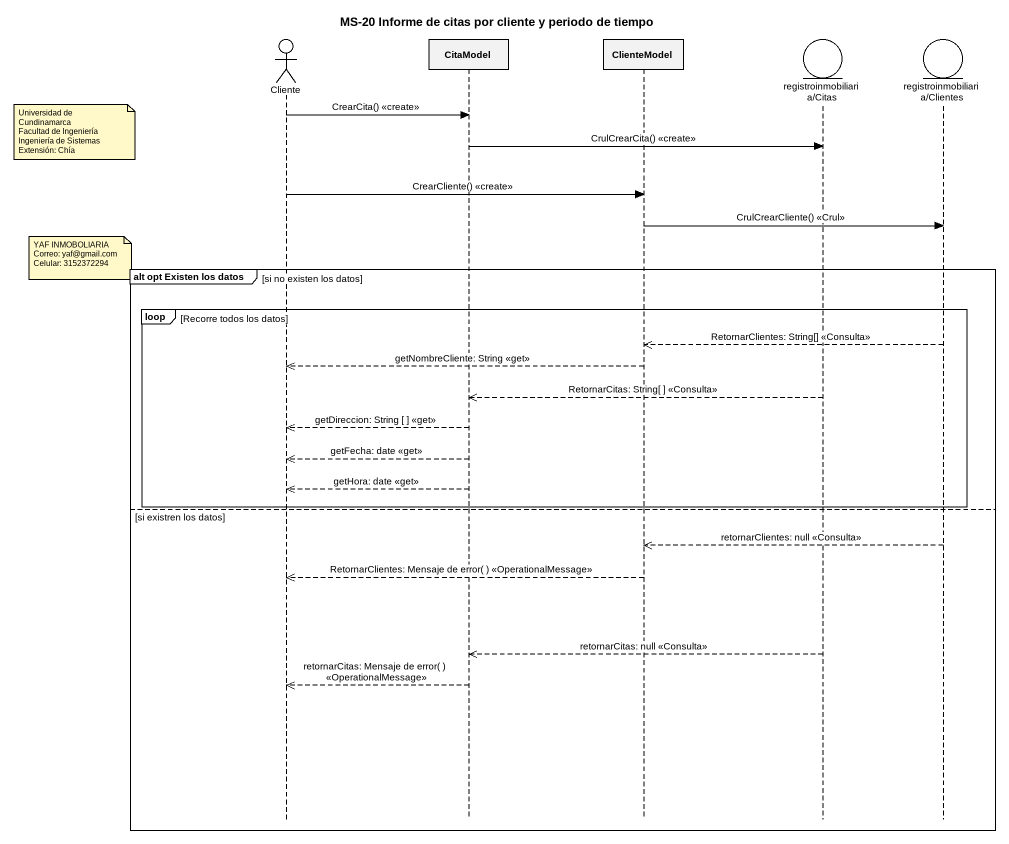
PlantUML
@startuml
title MS-20 Informe de citas por cliente y periodo de tiempo
hide footbox
actor Cliente
participant CitaModel
participant ClienteModel
entity "registroinmobiliaria/Citas" as registroinmobiliaria_Citas
entity "registroinmobiliaria/Clientes" as registroinmobiliaria

Cliente -> CitaModel : CrearCita() <<create>>
note left of Cliente
  Universidad de Cundinamarca
  Facultad de Ingeniería
  Ingeniería de Sistemas
  Extensión: Chía
end note
CitaModel -> registroinmobiliaria_Citas : CrulCrearCita() <<create>>
Cliente -> ClienteModel : CrearCliente() <<create>>
ClienteModel -> registroinmobiliaria : CrulCrearCliente() <<Crul>>
note left of Cliente
  YAF INMOBOLIARIA
  Correo: yaf@gmail.com
  Celular: 3152372294
end note
group alt opt Existen los datos [si no existen los datos]
  loop Recorre todos los datos
    registroinmobiliaria -->> ClienteModel : RetornarClientes: String[] <<Consulta>>
    ClienteModel -->> Cliente : getNombreCliente: String <<get>>
    registroinmobiliaria_Citas -->> CitaModel : RetornarCitas: String[ ] <<Consulta>>
    CitaModel -->> Cliente : getDireccion: String [ ] <<get>>
    CitaModel -->> Cliente : getFecha: date <<get>>
    CitaModel -->> Cliente : getHora: date <<get>>
  end
else si existren los datos
  registroinmobiliaria -->> ClienteModel : retornarClientes: null <<Consulta>>
  ClienteModel -->> Cliente : RetornarClientes: Mensaje de error( ) <<OperationalMessage>>
  registroinmobiliaria_Citas -->> CitaModel : retornarCitas: null <<Consulta>>
  CitaModel -->> Cliente : retornarCitas: Mensaje de error( ) <<OperationalMessage>>
end
@enduml
